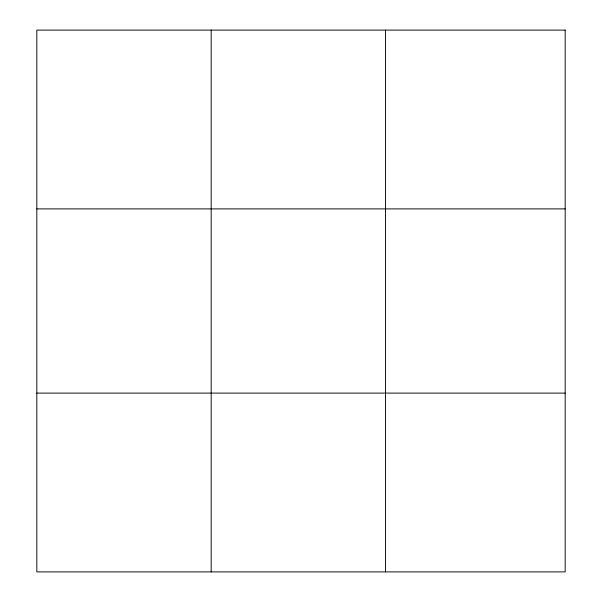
<?xml version="1.0" encoding="UTF-8"?>
<svg xmlns="http://www.w3.org/2000/svg" width="602" height="602" viewBox="0 0 602 602"><rect width="100%" height="100%" fill="white"/><g stroke="black" fill="none" stroke-linecap="round" stroke-linejoin="round"><path stroke-width="0.9" d="M211.182 30.1L211.182 571.9M385.536 30.1L385.536 571.9M36.82 208.894L565.18 208.894M36.82 393.106L565.18 393.106M565.18 30.1L565.18 571.9L36.82 571.9L36.82 30.1L565.18 30.1"/></g></svg>
